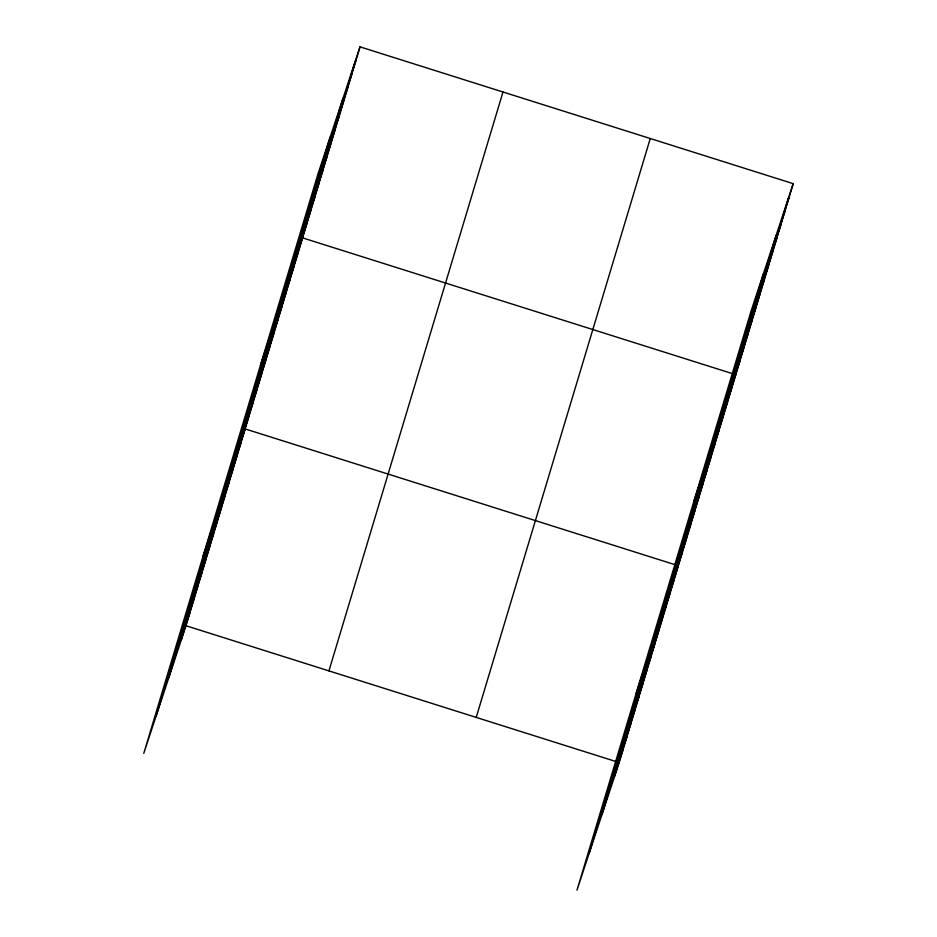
<?xml version="1.0" encoding="UTF-8"?>
<svg xmlns="http://www.w3.org/2000/svg" width="937" height="937" viewBox="0 0 937 937"><rect width="100%" height="100%" fill="white"/><g stroke="black" fill="none" stroke-linecap="round" stroke-linejoin="round"><path stroke-width="1.41" d="M156.163 715.891L330.211 137.001M168.918 677.31L342.965 98.42M181.309 639.866L355.357 60.975M360.019 46.85L317.83 174.446L143.783 753.336L185.983 625.74L360.019 46.85L793.217 183.664L619.17 762.554L576.981 890.15L751.017 311.26L793.217 183.664M328.934 670.892L502.982 92.002M476.219 717.414L650.266 138.512M589.361 852.705L763.409 273.815M602.116 814.124L776.164 235.234M614.496 776.679L788.544 197.789M351.246 74.62L355.919 60.495M347.147 88.265L351.82 74.14M343.047 101.91L347.721 87.785M338.948 115.556L343.61 101.43M334.837 129.201L339.51 115.075M330.738 142.846L335.411 128.72M326.638 156.491L331.311 142.365M322.527 170.136L327.2 156.01M318.428 183.781L323.101 169.656M314.328 197.426L319.002 183.301M310.229 211.071L314.891 196.946M306.118 224.716L310.791 210.591M302.019 238.361L306.692 224.236M260.392 365.477L302.592 237.881L735.779 374.695L693.591 502.291M293.82 265.651L298.481 251.526M289.709 279.296L294.382 265.171M285.609 292.941L290.283 278.816M281.51 306.586L286.183 292.461M277.399 320.231L282.072 306.106M273.299 333.877L277.973 319.751M269.2 347.522L273.873 333.408M265.101 361.178L269.774 347.053M260.99 374.823L265.663 360.698M256.89 388.468L261.564 374.343M252.791 402.114L257.464 387.988M248.692 415.759L253.353 401.633M244.58 429.404L249.254 415.278M202.954 556.508L245.154 428.923L678.353 565.737L636.153 693.321M236.534 456.167L241.207 442.041M232.587 469.285L237.26 455.159M228.651 482.414L233.313 468.289M224.704 495.532L229.378 481.407M220.757 508.65L225.43 494.525M216.81 521.768L221.483 507.655M212.863 534.898L217.536 520.773M208.916 548.016L213.589 533.891M204.98 561.134L209.642 547.009M201.033 574.264L205.707 560.139M197.086 587.382L201.76 573.257M193.139 600.5L197.812 586.375M189.192 613.63L193.865 599.504M185.257 626.748L189.918 612.622M784.445 211.434L789.118 197.309M780.345 225.079L785.019 210.954M776.246 238.724L780.908 224.599M772.135 252.369L776.808 238.244M768.035 266.014L772.709 251.889M763.936 279.659L768.609 265.534M759.825 293.304L764.498 279.179M755.726 306.949L760.399 292.824M751.626 320.595L756.3 306.469M747.527 334.24L752.188 320.114M743.416 347.885L748.089 333.759M739.316 361.53L743.99 347.404M735.217 375.175L739.89 361.05M727.007 402.465L731.68 388.351M722.907 416.11L727.581 401.996M718.808 429.767L723.481 415.641M714.708 443.412L719.37 429.287M710.597 457.057L715.271 442.932M706.498 470.702L711.171 456.577M702.399 484.347L707.072 470.222M698.288 497.992L702.961 483.867M694.188 511.637L698.861 497.512M690.089 525.282L694.762 511.157M685.989 538.927L690.651 524.802M681.878 552.572L686.552 538.447M677.779 566.217L682.452 552.092M669.732 592.98L674.406 578.855M665.785 606.098L670.459 591.973M661.838 619.228L666.512 605.103M657.903 632.346L662.564 618.221M653.956 645.464L658.629 631.339M650.009 658.594L654.682 644.469M646.062 671.712L650.735 657.587M642.114 684.83L646.788 670.705M638.167 697.96L642.841 683.834M634.232 711.078L638.893 696.952M630.285 724.196L634.958 710.07M626.338 737.314L631.011 723.2M622.391 750.443L627.064 736.318M618.443 763.561L623.117 749.436M185.983 625.74L619.17 762.554"/></g></svg>
